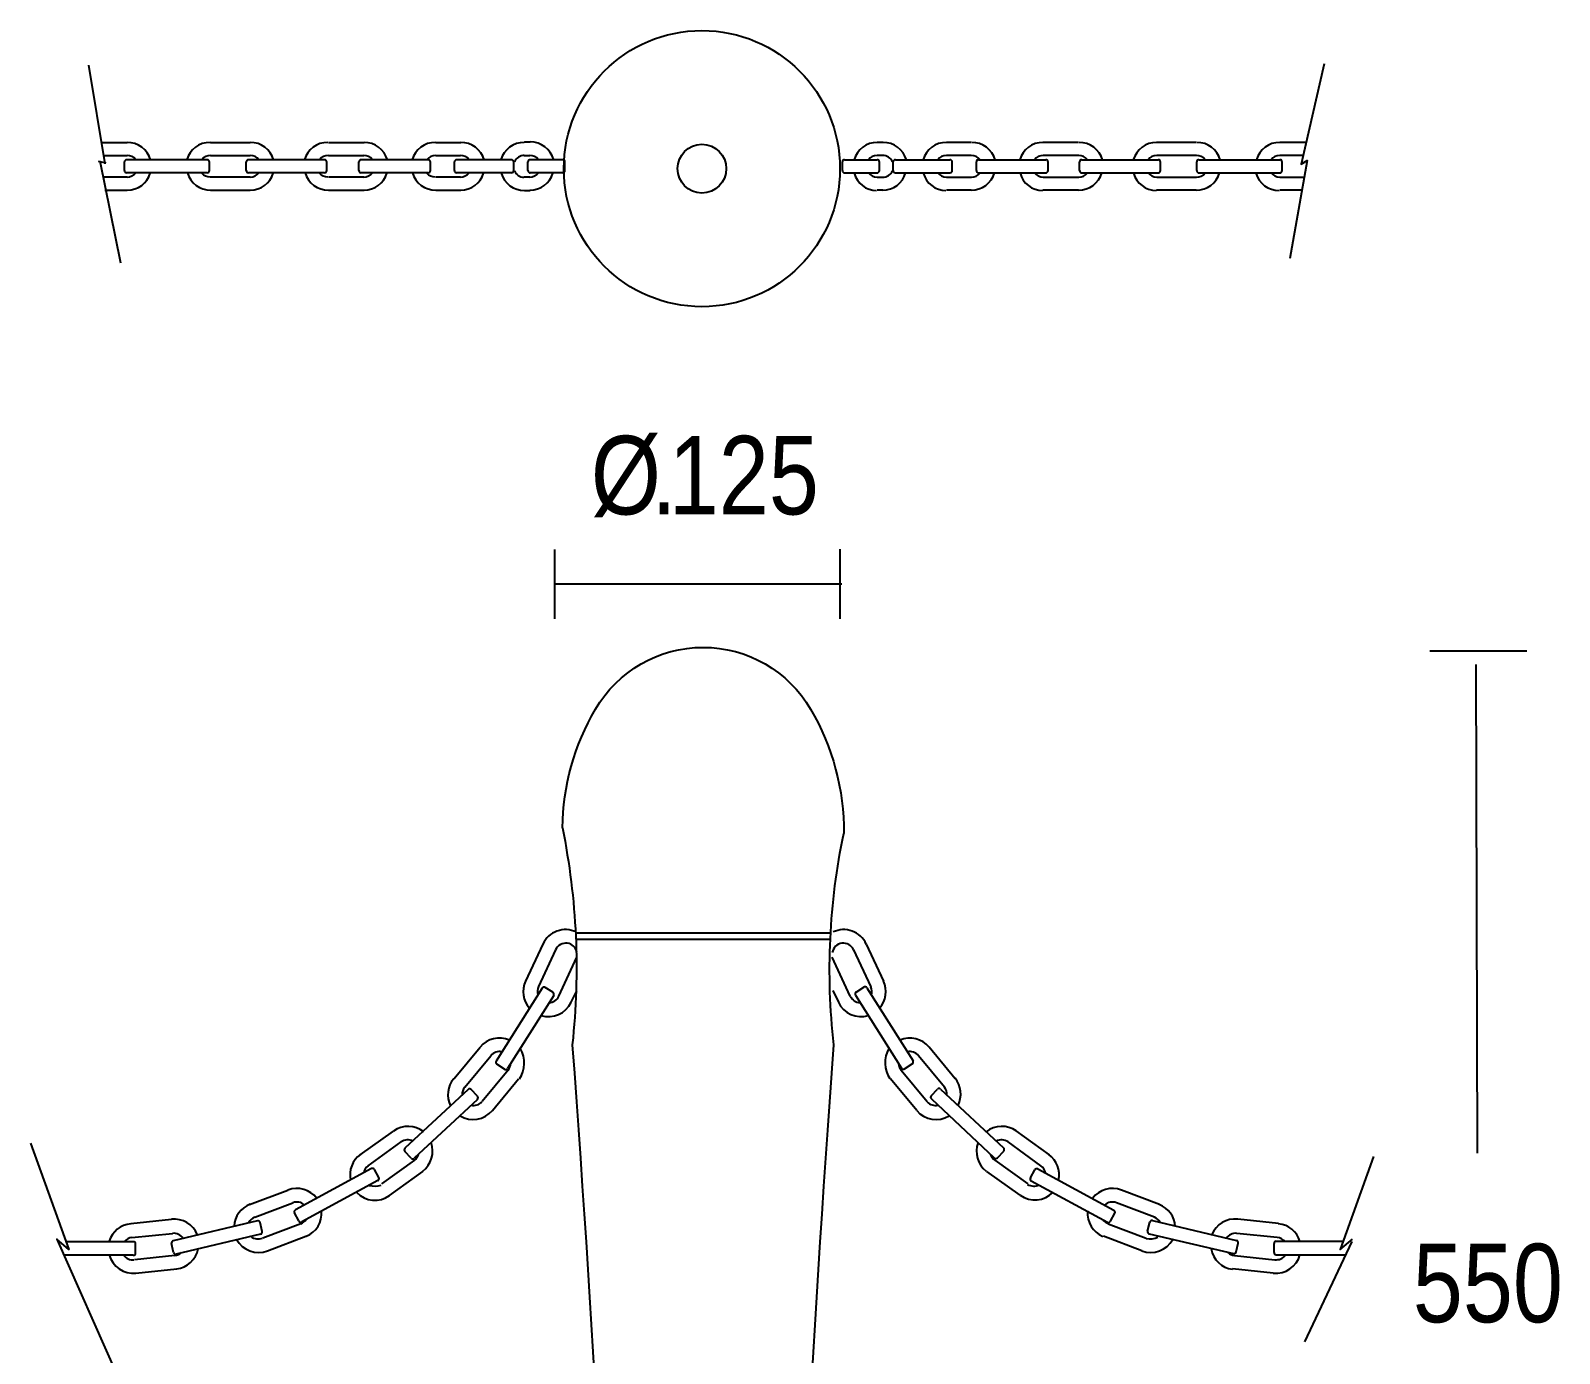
# Model space of a CAD drawing. Extents: x 0 to 152, y 6 to 260.
# Drawn here: x 0.4 to 152.1, y 128.8 to 260.1 of the extents above; entities that cross this region are included whole.
import ezdxf

# ---------------------------------------------------------------- set-up
doc = ezdxf.new("R2010")
doc.units = 0
doc.layers.add('LIVELLO_1', color=160, linetype='Continuous')
doc.styles.add('STD', font='txt')

# ---------------------------------------------------------------- blocks, each defined once
blk = doc.blocks.new('AI9-BLK1')
at = {"layer": 'LIVELLO_1', "color": 7}
for p, q in [((-69.79, 124.8), (-68.18, 115.01)), ((-68.53, 117.15), (-65.96, 117.15)), ((-57.68, 117.15), (-53.75, 117.15)), ((-45.99, 117.15), (-42.46, 117.15)), ((-35.33, 117.15), (-32.86, 117.15)), ((-26.52, 117.19), (-25.97, 117.19)), ((9.01, 117.15), (8.46, 117.15)), ((17.79, 117.15), (15.33, 117.15)), ((28.44, 117.15), (24.92, 117.15)), ((40.13, 117.15), (36.2, 117.15)), ((50.98, 117.15), (48.41, 117.15)), ((-68.67, 115.33), (-66.62, 105.18)), ((-68.3, 115.85), (-65.97, 115.85)), ((-58.02, 115.42), (-66.02, 115.42)), ((-57.69, 115.85), (-53.76, 115.85)), ((-46.37, 115.42), (-53.93, 115.42)), ((-46, 115.85), (-42.49, 115.85)), ((-36.09, 115.42), (-42.74, 115.42)), ((-35.35, 115.85), (-32.89, 115.85)), ((-27.83, 115.42), (-33.27, 115.42)), ((-26.56, 115.85), (-26.01, 115.85)), ((5.23, 115.43), (8.46, 115.43)), ((10.27, 115.42), (15.69, 115.42)), ((18.52, 115.43), (25.2, 115.43)), ((28.76, 115.43), (36.36, 115.43)), ((40.4, 115.43), (48.42, 115.43)), ((50.75, 115.85), (48.42, 115.85)), ((-68.04, 115.09), (-68.81, 115.25)), ((-66.24, 114.34), (-66.24, 115.21)), ((-58.02, 114.13), (-66.02, 114.13)), ((-57.8, 114.34), (-57.8, 115.21)), ((-54.15, 114.34), (-54.15, 115.21)), ((-46.37, 114.13), (-53.93, 114.13)), ((-46.15, 114.34), (-46.15, 115.21)), ((-42.96, 114.34), (-42.96, 115.21)), ((-36.09, 114.13), (-42.74, 114.13)), ((-35.87, 114.34), (-35.87, 115.21)), ((-33.49, 114.34), (-33.49, 115.21)), ((-27.83, 114.13), (-33.27, 114.13)), ((-27.61, 114.34), (-27.61, 115.21)), ((-26.19, 114.34), (-26.19, 115.21)), ((-22.74, 114.12), (-25.97, 114.12)), ((5.01, 114.34), (5.01, 115.21)), ((5.23, 114.12), (8.46, 114.12)), ((8.68, 114.34), (8.68, 115.21)), ((10.05, 114.34), (10.05, 115.21)), ((10.27, 114.13), (15.69, 114.13)), ((15.91, 114.34), (15.91, 115.21)), ((18.31, 114.34), (18.31, 115.21)), ((18.52, 114.12), (25.2, 114.12)), ((25.42, 114.34), (25.42, 115.21)), ((28.54, 114.34), (28.54, 115.21)), ((28.76, 114.12), (36.36, 114.12)), ((36.58, 114.34), (36.58, 115.21)), ((40.18, 114.34), (40.18, 115.21)), ((40.4, 114.12), (48.42, 114.12)), ((48.64, 114.34), (48.64, 115.21)), ((-65.97, 113.7), (-68.42, 113.7)), ((-68.19, 112.4), (-65.96, 112.4)), ((-53.76, 113.7), (-57.69, 113.7)), ((-57.68, 112.4), (-53.75, 112.4)), ((-42.49, 113.7), (-46, 113.7)), ((-45.99, 112.4), (-42.46, 112.4)), ((-32.89, 113.7), (-35.35, 113.7)), ((-35.33, 112.4), (-32.86, 112.4)), ((-26.01, 113.7), (-26.56, 113.7)), ((-26.52, 112.36), (-25.97, 112.36)), ((9.01, 112.4), (8.46, 112.4)), ((17.79, 112.4), (15.33, 112.4)), ((28.44, 112.4), (24.92, 112.4)), ((40.13, 112.4), (36.2, 112.4)), ((50.64, 112.4), (48.41, 112.4)), ((-23.57, 76.75), (-23.57, 69.85)), ((4.77, 76.77), (4.77, 69.87)), ((-23.52, 73.33), (4.97, 73.33)), ((63.3, 66.67), (72.93, 66.67)), ((68.05, 16.82), (67.92, 65.32)), ((-21.51, 38.68), (3.88, 38.68)), ((-21.48, 38.06), (3.85, 38.06)), ((-24.71, 37.58), (-26.43, 33.9)), ((6.12, 37.02), (7.82, 33.35)), ((7.38, 37.58), (9.1, 33.91)), ((5.8, 32.4), (4.01, 36.27)), ((-24.79, 33.2), (-29.36, 25.96)), ((-23.64, 32.48), (-28.22, 25.24)), ((-23.71, 32.8), (-24.47, 33.27)), ((-21.39, 32.94), (-21.93, 31.8)), ((4.07, 32.96), (4.61, 31.81)), ((6.31, 32.51), (10.88, 25.27)), ((6.38, 32.82), (7.14, 33.3)), ((7.45, 33.23), (12.02, 25.99)), ((-33.53, 24.23), (-30.94, 27.36)), ((16.21, 24.22), (13.62, 27.35)), ((-32.46, 23.39), (-29.89, 26.5)), ((-28.16, 25.07), (-30.73, 21.96)), ((-28.53, 25.17), (-29.29, 25.65)), ((11.19, 25.2), (11.95, 25.68)), ((-32.14, 23.15), (-38.4, 17.31)), ((-31.2, 22.49), (-31.82, 23.14)), ((-29.71, 21.07), (-27.12, 24.2)), ((12.39, 21.06), (9.8, 24.19)), ((13.83, 22.53), (14.44, 23.19)), ((14.76, 23.19), (21, 17.35)), ((-31.21, 22.17), (-37.47, 16.32)), ((13.84, 22.21), (20.08, 16.36)), ((-42.83, 16.65), (-39.53, 19.02)), ((25.57, 16.66), (22.27, 19.03)), ((-42.05, 15.58), (-38.77, 17.94)), ((-37.79, 16.33), (-38.41, 16.98)), ((20.4, 16.37), (21.02, 17.03)), ((-41.73, 15.29), (-49.27, 11.2)), ((-41, 14.4), (-41.43, 15.2)), ((-37.46, 16.13), (-40.73, 13.77)), ((24.4, 15.26), (31.95, 11.17)), ((-41.09, 14.1), (-48.62, 10)), ((-39.92, 12.62), (-36.62, 15)), ((22.66, 12.65), (19.36, 15.01)), ((23.67, 14.37), (24.1, 15.16)), ((23.76, 14.07), (31.31, 9.98)), ((-53.81, 11.73), (-50.02, 13.16)), ((36.49, 11.73), (32.7, 13.16)), ((-53.3, 10.48), (-49.52, 11.91)), ((-48.93, 10.1), (-49.36, 10.89)), ((31.61, 10.07), (32.04, 10.86)), ((-65.61, 9.85), (-61.57, 10.27)), ((-53.04, 10.1), (-61.4, 8.13)), ((-52.56, 9.05), (-52.77, 9.93)), ((-48.73, 9.83), (-52.49, 8.39)), ((35.3, 9.09), (35.51, 9.97)), ((35.78, 10.14), (44.13, 8.17)), ((48.29, 9.86), (44.25, 10.28)), ((-65.36, 8.04), (-72.02, 8.04)), ((-65.49, 8.46), (-61.47, 8.87)), ((-65.13, 6.91), (-65.13, 7.81)), ((-61.36, 6.98), (-61.57, 7.85)), ((-52.73, 8.78), (-61.09, 6.81)), ((-52.04, 7.14), (-48.25, 8.58)), ((34.72, 7.14), (30.93, 8.58)), ((35.46, 8.82), (43.82, 6.86)), ((44.09, 7.03), (44.3, 7.9)), ((47.85, 6.96), (47.85, 7.86)), ((48.07, 8.09), (54.73, 8.09)), ((55.56, 8.07), (50.88, -1.89)), ((-65.36, 6.69), (-72.2, 6.69)), ((-61.24, 6.67), (-65.25, 6.25)), ((48.07, 6.74), (54.92, 6.74)), ((-65.09, 4.92), (-61.05, 5.34)), ((47.77, 4.92), (43.72, 5.34))]:
    blk.add_line(p, q, dxfattribs=at)
for points in [[(52.82, 124.94), (50.55, 115), (51.12, 115.34), (49.41, 105.62)], [(-75.55, 17.82), (-71.74, 7.28), (-72.96, 8.29), (-67.01, -5.08)], [(57.73, 16.5), (54.42, 7.28), (55.63, 8.29)]]:
    blk.add_lwpolyline(points, dxfattribs=at)
for radius in [13.7, 2.42]:
    blk.add_circle((-8.93, 114.54), radius, dxfattribs=at)
for points in [[(-63.65, 115.42), (-63.94, 116.44), (-64.89, 117.15), (-65.96, 117.15)], [(-57.74, 117.15), (-58.82, 117.15), (-59.77, 116.44), (-60.06, 115.42)], [(-51.44, 115.42), (-51.73, 116.44), (-52.67, 117.15), (-53.75, 117.15)], [(-46.06, 117.15), (-47.14, 117.15), (-48.08, 116.44), (-48.37, 115.42)], [(-40.14, 115.42), (-40.44, 116.44), (-41.38, 117.15), (-42.46, 117.15)], [(-35.38, 117.15), (-36.45, 117.15), (-37.4, 116.44), (-37.69, 115.42)], [(-30.54, 115.42), (-30.83, 116.44), (-31.78, 117.15), (-32.86, 117.15)], [(-26.56, 117.15), (-27.64, 117.15), (-28.58, 116.44), (-28.88, 115.42)], [(-23.64, 115.43), (-23.94, 116.47), (-24.89, 117.19), (-25.97, 117.19)], [(8.46, 117.15), (7.4, 117.15), (6.46, 116.44), (6.17, 115.42)], [(11.36, 115.42), (11.07, 116.44), (10.12, 117.15), (9.05, 117.15)], [(15.33, 117.15), (14.25, 117.15), (13.31, 116.44), (13.02, 115.42)], [(20.17, 115.42), (19.87, 116.44), (18.93, 117.15), (17.86, 117.15)], [(24.92, 117.15), (23.85, 117.15), (22.9, 116.44), (22.61, 115.42)], [(30.82, 115.42), (30.53, 116.44), (29.58, 117.15), (28.51, 117.15)], [(36.2, 117.15), (35.12, 117.15), (34.18, 116.44), (33.88, 115.42)], [(42.51, 115.42), (42.21, 116.44), (41.27, 117.15), (40.19, 117.15)], [(48.41, 117.15), (47.34, 117.15), (46.39, 116.44), (46.1, 115.42)], [(-65.1, 115.42), (-65.31, 115.69), (-65.63, 115.85), (-65.97, 115.85)], [(-57.69, 115.85), (-58.03, 115.85), (-58.35, 115.69), (-58.56, 115.42)], [(-52.89, 115.42), (-53.1, 115.69), (-53.42, 115.85), (-53.76, 115.85)], [(-46, 115.85), (-46.35, 115.85), (-46.67, 115.69), (-46.87, 115.42)], [(-41.62, 115.42), (-41.82, 115.69), (-42.15, 115.85), (-42.49, 115.85)], [(-35.35, 115.85), (-35.69, 115.85), (-36.01, 115.69), (-36.22, 115.42)], [(-32.03, 115.42), (-32.23, 115.69), (-32.55, 115.85), (-32.89, 115.85)], [(-26.56, 115.85), (-26.98, 115.85), (-27.37, 115.6), (-27.54, 115.21)], [(-25.15, 115.42), (-25.35, 115.69), (-25.67, 115.85), (-26.01, 115.85)], [(8.46, 115.85), (8.12, 115.85), (7.8, 115.69), (7.6, 115.42)], [(15.35, 115.85), (15, 115.85), (14.68, 115.69), (14.48, 115.42)], [(24.94, 115.85), (24.6, 115.85), (24.28, 115.69), (24.07, 115.42)], [(36.22, 115.85), (35.87, 115.85), (35.55, 115.69), (35.35, 115.42)], [(48.42, 115.85), (48.08, 115.85), (47.76, 115.69), (47.55, 115.42)], [(-65.97, 113.7), (-65.63, 113.7), (-65.31, 113.86), (-65.1, 114.13)], [(-65.96, 112.4), (-64.9, 112.4), (-63.96, 113.1), (-63.67, 114.1)], [(-59.99, 114.13), (-59.69, 113.1), (-58.75, 112.4), (-57.68, 112.4)], [(-58.57, 114.08), (-58.38, 113.86), (-58.06, 113.73), (-57.73, 113.73)], [(-53.76, 113.7), (-53.42, 113.7), (-53.1, 113.86), (-52.89, 114.13)], [(-53.75, 112.4), (-52.69, 112.4), (-51.76, 113.1), (-51.47, 114.1)], [(-48.3, 114.13), (-48.01, 113.1), (-47.06, 112.4), (-45.99, 112.4)], [(-46.89, 114.08), (-46.69, 113.86), (-46.38, 113.73), (-46.04, 113.73)], [(-42.49, 113.7), (-42.15, 113.7), (-41.82, 113.86), (-41.62, 114.13)], [(-42.47, 112.4), (-41.41, 112.4), (-40.48, 113.1), (-40.19, 114.1)], [(-37.65, 114.13), (-37.36, 113.1), (-36.41, 112.4), (-35.33, 112.4)], [(-36.23, 114.08), (-36.03, 113.86), (-35.72, 113.73), (-35.39, 113.73)], [(-32.89, 113.7), (-32.55, 113.7), (-32.23, 113.86), (-32.03, 114.13)], [(-32.88, 112.4), (-31.82, 112.4), (-30.88, 113.1), (-30.6, 114.1)], [(-28.85, 114.12), (-28.55, 113.08), (-27.6, 112.36), (-26.52, 112.36)], [(-27.54, 114.32), (-27.38, 113.94), (-27, 113.7), (-26.59, 113.7)], [(-26.01, 113.7), (-25.67, 113.7), (-25.35, 113.86), (-25.15, 114.13)], [(-26, 112.4), (-24.94, 112.4), (-24.01, 113.1), (-23.72, 114.1)], [(6.17, 114.11), (6.46, 113.08), (7.37, 112.37), (8.41, 112.37)], [(9.01, 113.7), (9.44, 113.7), (9.82, 113.94), (9.99, 114.32)], [(9.01, 112.4), (10.07, 112.4), (11.01, 113.1), (11.29, 114.13)], [(13.04, 114.11), (13.33, 113.08), (14.25, 112.37), (15.29, 112.37)], [(17.79, 112.4), (18.86, 112.4), (19.8, 113.1), (20.1, 114.13)], [(17.81, 113.7), (18.15, 113.7), (18.47, 113.85), (18.67, 114.11)], [(22.64, 114.11), (22.92, 113.08), (23.84, 112.37), (24.88, 112.37)], [(28.44, 112.4), (29.52, 112.4), (30.46, 113.1), (30.75, 114.13)], [(28.47, 113.7), (28.8, 113.7), (29.12, 113.85), (29.32, 114.11)], [(33.91, 114.11), (34.2, 113.08), (35.11, 112.37), (36.16, 112.37)], [(40.13, 112.4), (41.2, 112.4), (42.14, 113.1), (42.44, 114.13)], [(40.15, 113.7), (40.49, 113.7), (40.81, 113.85), (41.01, 114.11)], [(46.05, 114.12), (46.34, 113.08), (47.29, 112.36), (48.37, 112.36)], [(-22.77, 49.12), (-22.71, 53.26), (-21.58, 57.31), (-19.49, 60.89)], [(1.86, 60.89), (4.05, 57.15), (5.18, 52.9), (5.15, 48.56)], [(-22.77, 49.12), (-21.34, 42.01), (-21.01, 34.8), (-21.79, 27.59)], [(4.17, 27.58), (3.37, 34.6), (3.7, 41.65), (5.15, 48.56)], [(-26.43, 33.9), (-26.84, 33), (-26.69, 31.95), (-26.05, 31.21)], [(8.71, 31.22), (9.36, 31.96), (9.51, 33.01), (9.1, 33.91)], [(-25.15, 33.37), (-25.27, 33.1), (-25.28, 32.8), (-25.19, 32.53)], [(5.8, 32.4), (5.97, 32.02), (6.34, 31.77), (6.76, 31.75)], [(7.87, 32.51), (7.96, 32.79), (7.95, 33.09), (7.82, 33.35)], [(-24.9, 30.49), (-23.71, 30.12), (-22.43, 30.68), (-21.91, 31.81)], [(4.61, 31.81), (5.13, 30.68), (6.41, 30.12), (7.59, 30.48)], [(-28.04, 28.05), (-29.05, 28.49), (-30.24, 28.21), (-30.94, 27.36)], [(-21.79, 27.59), (-19.56, -2.71), (-18.06, -30.58), (-17.21, -58.61)], [(-0.37, -58.62), (0.48, -30.55), (1.93, -2.75), (4.17, 27.59)], [(13.62, 27.35), (12.92, 28.2), (11.74, 28.48), (10.72, 28.04)], [(-28.78, 26.88), (-29.19, 26.97), (-29.62, 26.83), (-29.89, 26.5)], [(-27.04, 24.21), (-26.45, 25.06), (-26.41, 26.28), (-26.93, 27.19)], [(9.62, 27.21), (9.08, 26.29), (9.13, 25.08), (9.73, 24.23)], [(12.57, 26.5), (12.3, 26.83), (11.87, 26.97), (11.45, 26.88)], [(-28.16, 25.07), (-28.01, 25.26), (-27.92, 25.49), (-27.91, 25.73)], [(-33.56, 24.22), (-34.19, 23.47), (-34.31, 22.41), (-33.87, 21.53)], [(-32.46, 23.39), (-32.64, 23.17), (-32.73, 22.88), (-32.71, 22.59)], [(16.49, 21.57), (16.93, 22.45), (16.81, 23.51), (16.19, 24.27)], [(-31.84, 21.58), (-31.44, 21.5), (-31.02, 21.64), (-30.76, 21.94)], [(13.43, 21.92), (13.69, 21.64), (14.09, 21.5), (14.49, 21.58)], [(-32.92, 20.54), (-31.87, 19.89), (-30.5, 20.12), (-29.71, 21.07)], [(12.39, 21.06), (13.18, 20.11), (14.55, 19.88), (15.6, 20.54)], [(-36.54, 18.96), (-37.41, 19.64), (-38.63, 19.67), (-39.53, 19.02)], [(-37.6, 18.03), (-37.97, 18.22), (-38.43, 18.19), (-38.77, 17.94)], [(22.27, 19.03), (21.37, 19.67), (20.15, 19.64), (19.28, 18.96)], [(21.45, 17.94), (21.11, 18.19), (20.65, 18.22), (20.27, 18.03)], [(-37.46, 16.13), (-37.26, 16.27), (-37.12, 16.47), (-37.05, 16.7)], [(-36.61, 15.05), (-35.78, 15.7), (-35.44, 16.85), (-35.79, 17.88)], [(18.47, 17.88), (18.12, 16.85), (18.45, 15.69), (19.28, 15.04)], [(-42.82, 16.69), (-43.62, 16.11), (-44, 15.12), (-43.8, 14.16)], [(-42.05, 15.58), (-42.28, 15.41), (-42.44, 15.16), (-42.49, 14.88)], [(26.47, 14.16), (26.68, 15.12), (26.29, 16.11), (25.5, 16.68)], [(23.39, 13.71), (23.74, 13.54), (24.18, 13.52), (24.56, 13.64)], [(-47.15, 12.34), (-47.81, 13.22), (-48.98, 13.55), (-50.02, 13.16)], [(-43.17, 12.92), (-42.32, 12.03), (-40.93, 11.9), (-39.92, 12.62)], [(-41.96, 13.61), (-41.58, 13.54), (-41.11, 13.55), (-40.77, 13.65)], [(22.66, 12.65), (23.67, 11.93), (25.06, 12.06), (25.92, 12.95)], [(32.7, 13.16), (31.67, 13.55), (30.5, 13.22), (29.83, 12.34)], [(-53.76, 11.76), (-54.67, 11.41), (-55.3, 10.56), (-55.36, 9.58)], [(-48.36, 11.68), (-48.68, 11.97), (-49.13, 12.06), (-49.52, 11.91)], [(-48.2, 8.6), (-47.2, 8.98), (-46.58, 9.99), (-46.67, 11.08)], [(29.35, 11.09), (29.26, 9.99), (29.87, 8.96), (30.85, 8.57)], [(32.2, 11.91), (31.8, 12.06), (31.35, 11.97), (31.04, 11.68)], [(38.05, 9.55), (37.99, 10.53), (37.37, 11.38), (36.45, 11.73)], [(-65.61, 9.83), (-66.62, 9.72), (-67.45, 9.04), (-67.74, 8.08)], [(-59.01, 8.74), (-59.42, 9.76), (-60.47, 10.39), (-61.57, 10.27)], [(-53.3, 10.48), (-53.57, 10.37), (-53.78, 10.18), (-53.91, 9.91)], [(-48.73, 9.83), (-48.5, 9.91), (-48.31, 10.06), (-48.19, 10.26)], [(44.25, 10.28), (43.14, 10.4), (42.09, 9.77), (41.68, 8.74)], [(50.41, 8.08), (50.13, 9.04), (49.29, 9.72), (48.29, 9.83)], [(-65.49, 8.46), (-65.79, 8.43), (-66.06, 8.28), (-66.25, 8.04)], [(-60.41, 8.37), (-60.63, 8.72), (-61.05, 8.92), (-61.47, 8.87)], [(-55.11, 8.27), (-54.51, 7.18), (-53.2, 6.7), (-52.04, 7.14)], [(-53.67, 8.54), (-53.36, 8.32), (-52.92, 8.26), (-52.53, 8.38)], [(34.72, 7.14), (35.89, 6.7), (37.2, 7.18), (37.79, 8.27)], [(35.16, 8.36), (35.55, 8.28), (36, 8.32), (36.32, 8.48)], [(44.15, 8.87), (43.73, 8.92), (43.32, 8.72), (43.09, 8.37)], [(-67.75, 6.74), (-67.43, 5.56), (-66.3, 4.79), (-65.09, 4.92)], [(-66.29, 6.68), (-66.07, 6.37), (-65.69, 6.21), (-65.29, 6.25)], [(-61.24, 6.67), (-60.99, 6.69), (-60.76, 6.8), (-60.59, 6.96)], [(-61.07, 5.34), (-59.99, 5.46), (-59.12, 6.27), (-58.93, 7.34)], [(41.61, 7.34), (41.79, 6.26), (42.65, 5.43), (43.71, 5.31)], [(47.77, 4.92), (48.98, 4.79), (50.1, 5.56), (50.42, 6.74)], [(47.95, 6.25), (48.34, 6.21), (48.73, 6.38), (48.96, 6.69)]]:
    blk.add_open_spline(points, degree=3, dxfattribs=at)
for points, knots in [([(-66.02, 115.42), (-66.08, 115.42), (-66.13, 115.4), (-66.17, 115.36), (-66.22, 115.32), (-66.24, 115.26), (-66.24, 115.21)], [0, 0, 0, 0, 1, 1, 1, 2, 2, 2, 2]), ([(-57.8, 115.21), (-57.8, 115.26), (-57.82, 115.32), (-57.86, 115.36), (-57.9, 115.4), (-57.96, 115.42), (-58.02, 115.42)], [0, 0, 0, 0, 1, 1, 1, 2, 2, 2, 2]), ([(-53.93, 115.42), (-53.99, 115.42), (-54.04, 115.4), (-54.08, 115.36), (-54.12, 115.32), (-54.15, 115.26), (-54.15, 115.21)], [0, 0, 0, 0, 1, 1, 1, 2, 2, 2, 2]), ([(-46.15, 115.21), (-46.15, 115.26), (-46.18, 115.32), (-46.22, 115.36), (-46.26, 115.4), (-46.31, 115.42), (-46.37, 115.42)], [0, 0, 0, 0, 1, 1, 1, 2, 2, 2, 2]), ([(-42.74, 115.42), (-42.8, 115.42), (-42.86, 115.4), (-42.9, 115.36), (-42.94, 115.32), (-42.96, 115.26), (-42.96, 115.21)], [0, 0, 0, 0, 1, 1, 1, 2, 2, 2, 2]), ([(-35.87, 115.21), (-35.87, 115.26), (-35.89, 115.32), (-35.93, 115.36), (-35.97, 115.4), (-36.03, 115.42), (-36.09, 115.42)], [0, 0, 0, 0, 1, 1, 1, 2, 2, 2, 2]), ([(-33.27, 115.42), (-33.33, 115.42), (-33.38, 115.4), (-33.43, 115.36), (-33.47, 115.32), (-33.49, 115.26), (-33.49, 115.21)], [0, 0, 0, 0, 1, 1, 1, 2, 2, 2, 2]), ([(-27.61, 115.21), (-27.61, 115.26), (-27.63, 115.32), (-27.67, 115.36), (-27.71, 115.4), (-27.77, 115.42), (-27.83, 115.42)], [0, 0, 0, 0, 1, 1, 1, 2, 2, 2, 2]), ([(-22.74, 115.43), (-22.74, 115.43), (-25.97, 115.43), (-25.97, 115.43), (-26.02, 115.43), (-26.08, 115.41), (-26.12, 115.37), (-26.16, 115.32), (-26.19, 115.27), (-26.19, 115.21)], [0, 0, 0, 0, 1, 1, 1, 2, 2, 2, 3, 3, 3, 3]), ([(-22.52, 115.21), (-22.52, 115.27), (-22.54, 115.32), (-22.59, 115.37), (-22.63, 115.41), (-22.68, 115.43), (-22.74, 115.43)], [0, 0, 0, 0, 1, 1, 1, 2, 2, 2, 2]), ([(5.23, 115.43), (5.17, 115.43), (5.12, 115.41), (5.08, 115.37), (5.03, 115.32), (5.01, 115.27), (5.01, 115.21)], [0, 0, 0, 0, 1, 1, 1, 2, 2, 2, 2]), ([(9.99, 115.21), (9.82, 115.6), (9.44, 115.85), (9.01, 115.85), (9.01, 115.85), (8.46, 115.85), (8.46, 115.85)], [0, 0, 0, 0, 1, 1, 1, 2, 2, 2, 2]), ([(8.68, 115.21), (8.68, 115.27), (8.65, 115.32), (8.61, 115.37), (8.57, 115.41), (8.52, 115.43), (8.46, 115.43)], [0, 0, 0, 0, 1, 1, 1, 2, 2, 2, 2]), ([(10.27, 115.42), (10.21, 115.42), (10.15, 115.4), (10.11, 115.36), (10.07, 115.32), (10.05, 115.26), (10.05, 115.21)], [0, 0, 0, 0, 1, 1, 1, 2, 2, 2, 2]), ([(18.67, 115.42), (18.47, 115.69), (18.15, 115.85), (17.8, 115.85), (17.8, 115.85), (15.35, 115.85), (15.35, 115.85)], [0, 0, 0, 0, 1, 1, 1, 2, 2, 2, 2]), ([(15.91, 115.21), (15.91, 115.26), (15.89, 115.32), (15.85, 115.36), (15.81, 115.4), (15.75, 115.42), (15.69, 115.42)], [0, 0, 0, 0, 1, 1, 1, 2, 2, 2, 2]), ([(18.52, 115.43), (18.47, 115.43), (18.41, 115.41), (18.37, 115.37), (18.33, 115.32), (18.31, 115.27), (18.31, 115.21)], [0, 0, 0, 0, 1, 1, 1, 2, 2, 2, 2]), ([(29.33, 115.42), (29.12, 115.69), (28.8, 115.85), (28.46, 115.85), (28.46, 115.85), (24.94, 115.85), (24.94, 115.85)], [0, 0, 0, 0, 1, 1, 1, 2, 2, 2, 2]), ([(25.42, 115.21), (25.42, 115.27), (25.39, 115.32), (25.35, 115.37), (25.31, 115.41), (25.26, 115.43), (25.2, 115.43)], [0, 0, 0, 0, 1, 1, 1, 2, 2, 2, 2]), ([(28.76, 115.43), (28.7, 115.43), (28.65, 115.41), (28.61, 115.37), (28.57, 115.32), (28.54, 115.27), (28.54, 115.21)], [0, 0, 0, 0, 1, 1, 1, 2, 2, 2, 2]), ([(41.01, 115.42), (40.81, 115.69), (40.48, 115.85), (40.14, 115.85), (40.14, 115.85), (36.22, 115.85), (36.22, 115.85)], [0, 0, 0, 0, 1, 1, 1, 2, 2, 2, 2]), ([(36.58, 115.21), (36.58, 115.27), (36.56, 115.32), (36.51, 115.37), (36.47, 115.41), (36.42, 115.43), (36.36, 115.43)], [0, 0, 0, 0, 1, 1, 1, 2, 2, 2, 2]), ([(40.4, 115.43), (40.34, 115.43), (40.29, 115.41), (40.24, 115.37), (40.2, 115.32), (40.18, 115.27), (40.18, 115.21)], [0, 0, 0, 0, 1, 1, 1, 2, 2, 2, 2]), ([(48.64, 115.21), (48.64, 115.27), (48.62, 115.32), (48.58, 115.37), (48.54, 115.41), (48.48, 115.43), (48.42, 115.43)], [0, 0, 0, 0, 1, 1, 1, 2, 2, 2, 2]), ([(-66.24, 114.34), (-66.24, 114.28), (-66.22, 114.23), (-66.17, 114.19), (-66.13, 114.15), (-66.08, 114.13), (-66.02, 114.13)], [0, 0, 0, 0, 1, 1, 1, 2, 2, 2, 2]), ([(-58.02, 114.13), (-57.96, 114.13), (-57.9, 114.15), (-57.86, 114.19), (-57.82, 114.23), (-57.8, 114.28), (-57.8, 114.34)], [0, 0, 0, 0, 1, 1, 1, 2, 2, 2, 2]), ([(-54.15, 114.34), (-54.15, 114.28), (-54.12, 114.23), (-54.08, 114.19), (-54.04, 114.15), (-53.99, 114.13), (-53.93, 114.13)], [0, 0, 0, 0, 1, 1, 1, 2, 2, 2, 2]), ([(-46.37, 114.13), (-46.31, 114.13), (-46.26, 114.15), (-46.22, 114.19), (-46.18, 114.23), (-46.15, 114.28), (-46.15, 114.34)], [0, 0, 0, 0, 1, 1, 1, 2, 2, 2, 2]), ([(-42.96, 114.34), (-42.96, 114.28), (-42.94, 114.23), (-42.9, 114.19), (-42.86, 114.15), (-42.8, 114.13), (-42.74, 114.13)], [0, 0, 0, 0, 1, 1, 1, 2, 2, 2, 2]), ([(-36.09, 114.13), (-36.03, 114.13), (-35.97, 114.15), (-35.93, 114.19), (-35.89, 114.23), (-35.87, 114.28), (-35.87, 114.34)], [0, 0, 0, 0, 1, 1, 1, 2, 2, 2, 2]), ([(-33.49, 114.34), (-33.49, 114.28), (-33.47, 114.23), (-33.43, 114.19), (-33.38, 114.15), (-33.33, 114.13), (-33.27, 114.13)], [0, 0, 0, 0, 1, 1, 1, 2, 2, 2, 2]), ([(-27.83, 114.13), (-27.77, 114.13), (-27.71, 114.15), (-27.67, 114.19), (-27.63, 114.23), (-27.61, 114.28), (-27.61, 114.34)], [0, 0, 0, 0, 1, 1, 1, 2, 2, 2, 2]), ([(-26.19, 114.34), (-26.19, 114.28), (-26.16, 114.22), (-26.12, 114.18), (-26.08, 114.14), (-26.02, 114.12), (-25.97, 114.12)], [0, 0, 0, 0, 1, 1, 1, 2, 2, 2, 2]), ([(-22.74, 114.12), (-22.68, 114.12), (-22.63, 114.14), (-22.59, 114.18), (-22.54, 114.22), (-22.52, 114.28), (-22.52, 114.34), (-22.52, 114.34), (-22.52, 115.21), (-22.52, 115.21)], [0, 0, 0, 0, 1, 1, 1, 2, 2, 2, 3, 3, 3, 3]), ([(5.01, 114.34), (5.01, 114.28), (5.03, 114.22), (5.08, 114.18), (5.12, 114.14), (5.17, 114.12), (5.23, 114.12)], [0, 0, 0, 0, 1, 1, 1, 2, 2, 2, 2]), ([(7.6, 114.13), (7.8, 113.86), (8.12, 113.7), (8.46, 113.7), (8.46, 113.7), (9.01, 113.7), (9.01, 113.7)], [0, 0, 0, 0, 1, 1, 1, 2, 2, 2, 2]), ([(8.46, 114.12), (8.52, 114.12), (8.57, 114.14), (8.61, 114.18), (8.65, 114.22), (8.68, 114.28), (8.68, 114.34)], [0, 0, 0, 0, 1, 1, 1, 2, 2, 2, 2]), ([(10.05, 114.34), (10.05, 114.28), (10.07, 114.23), (10.11, 114.19), (10.15, 114.15), (10.21, 114.13), (10.27, 114.13)], [0, 0, 0, 0, 1, 1, 1, 2, 2, 2, 2]), ([(14.48, 114.13), (14.68, 113.86), (15, 113.7), (15.35, 113.7), (15.35, 113.7), (17.8, 113.7), (17.8, 113.7)], [0, 0, 0, 0, 1, 1, 1, 2, 2, 2, 2]), ([(15.69, 114.13), (15.75, 114.13), (15.81, 114.15), (15.85, 114.19), (15.89, 114.23), (15.91, 114.28), (15.91, 114.34)], [0, 0, 0, 0, 1, 1, 1, 2, 2, 2, 2]), ([(18.31, 114.34), (18.31, 114.28), (18.33, 114.22), (18.37, 114.18), (18.41, 114.14), (18.47, 114.12), (18.52, 114.12)], [0, 0, 0, 0, 1, 1, 1, 2, 2, 2, 2]), ([(24.07, 114.13), (24.28, 113.86), (24.6, 113.7), (24.94, 113.7), (24.94, 113.7), (28.46, 113.7), (28.46, 113.7)], [0, 0, 0, 0, 1, 1, 1, 2, 2, 2, 2]), ([(25.2, 114.12), (25.26, 114.12), (25.31, 114.14), (25.35, 114.18), (25.39, 114.22), (25.42, 114.28), (25.42, 114.34)], [0, 0, 0, 0, 1, 1, 1, 2, 2, 2, 2]), ([(28.54, 114.34), (28.54, 114.28), (28.57, 114.22), (28.61, 114.18), (28.65, 114.14), (28.7, 114.12), (28.76, 114.12)], [0, 0, 0, 0, 1, 1, 1, 2, 2, 2, 2]), ([(35.35, 114.13), (35.55, 113.86), (35.87, 113.7), (36.22, 113.7), (36.22, 113.7), (40.14, 113.7), (40.14, 113.7)], [0, 0, 0, 0, 1, 1, 1, 2, 2, 2, 2]), ([(36.36, 114.12), (36.42, 114.12), (36.47, 114.14), (36.51, 114.18), (36.56, 114.22), (36.58, 114.28), (36.58, 114.34)], [0, 0, 0, 0, 1, 1, 1, 2, 2, 2, 2]), ([(40.18, 114.34), (40.18, 114.28), (40.2, 114.22), (40.24, 114.18), (40.29, 114.14), (40.34, 114.12), (40.4, 114.12)], [0, 0, 0, 0, 1, 1, 1, 2, 2, 2, 2]), ([(47.55, 114.13), (47.76, 113.86), (48.08, 113.7), (48.42, 113.7), (48.42, 113.7), (50.87, 113.7), (50.87, 113.7)], [0, 0, 0, 0, 1, 1, 1, 2, 2, 2, 2]), ([(48.42, 114.12), (48.48, 114.12), (48.54, 114.14), (48.58, 114.18), (48.62, 114.22), (48.64, 114.28), (48.64, 114.34)], [0, 0, 0, 0, 1, 1, 1, 2, 2, 2, 2]), ([(-19.49, 60.89), (-17.27, 64.7), (-13.21, 67.03), (-8.81, 67.03), (-4.42, 67.03), (-0.36, 64.7), (1.86, 60.89)], [0, 0, 0, 0, 1, 1, 1, 2, 2, 2, 2]), ([(-21.41, 38.78), (-22.01, 39.06), (-22.69, 39.09), (-23.31, 38.86), (-23.93, 38.64), (-24.43, 38.18), (-24.71, 37.58)], [0, 0, 0, 0, 1, 1, 1, 2, 2, 2, 2]), ([(7.38, 37.58), (7.1, 38.18), (6.6, 38.64), (5.98, 38.86), (5.37, 39.09), (4.68, 39.06), (4.09, 38.78)], [0, 0, 0, 0, 1, 1, 1, 2, 2, 2, 2]), ([(-21.34, 36.75), (-21.42, 37.23), (-21.8, 37.6), (-22.29, 37.66), (-22.77, 37.73), (-23.24, 37.47), (-23.45, 37.02), (-23.45, 37.02), (-25.15, 33.37), (-25.15, 33.37)], [0, 0, 0, 0, 1, 1, 1, 2, 2, 2, 3, 3, 3, 3]), ([(6.12, 37.02), (5.92, 37.47), (5.45, 37.73), (4.97, 37.66), (4.48, 37.6), (4.1, 37.23), (4.01, 36.74)], [0, 0, 0, 0, 1, 1, 1, 2, 2, 2, 2]), ([(-24.08, 31.77), (-23.67, 31.79), (-23.3, 32.04), (-23.12, 32.42), (-23.12, 32.42), (-21.33, 36.28), (-21.33, 36.28)], [0, 0, 0, 0, 1, 1, 1, 2, 2, 2, 2]), ([(-24.47, 33.27), (-24.52, 33.31), (-24.58, 33.32), (-24.64, 33.3), (-24.7, 33.29), (-24.75, 33.26), (-24.79, 33.2)], [0, 0, 0, 0, 1, 1, 1, 2, 2, 2, 2]), ([(-23.64, 32.48), (-23.61, 32.53), (-23.6, 32.59), (-23.61, 32.65), (-23.63, 32.72), (-23.66, 32.77), (-23.71, 32.8)], [0, 0, 0, 0, 1, 1, 1, 2, 2, 2, 2]), ([(6.38, 32.82), (6.33, 32.79), (6.29, 32.74), (6.28, 32.68), (6.26, 32.62), (6.27, 32.56), (6.31, 32.51)], [0, 0, 0, 0, 1, 1, 1, 2, 2, 2, 2]), ([(7.45, 33.23), (7.42, 33.28), (7.37, 33.31), (7.31, 33.33), (7.25, 33.34), (7.19, 33.33), (7.14, 33.3)], [0, 0, 0, 0, 1, 1, 1, 2, 2, 2, 2]), ([(-29.36, 25.96), (-29.39, 25.91), (-29.4, 25.85), (-29.39, 25.79), (-29.37, 25.74), (-29.34, 25.69), (-29.29, 25.65)], [0, 0, 0, 0, 1, 1, 1, 2, 2, 2, 2]), ([(11.95, 25.68), (12, 25.72), (12.04, 25.76), (12.05, 25.82), (12.06, 25.88), (12.05, 25.94), (12.02, 25.99)], [0, 0, 0, 0, 1, 1, 1, 2, 2, 2, 2]), ([(15.39, 22.59), (15.41, 22.88), (15.32, 23.17), (15.14, 23.39), (15.14, 23.39), (12.57, 26.5), (12.57, 26.5)], [0, 0, 0, 0, 1, 1, 1, 2, 2, 2, 2]), ([(-28.53, 25.17), (-28.48, 25.14), (-28.42, 25.13), (-28.36, 25.14), (-28.3, 25.15), (-28.25, 25.19), (-28.22, 25.24)], [0, 0, 0, 0, 1, 1, 1, 2, 2, 2, 2]), ([(10.59, 25.73), (10.6, 25.49), (10.69, 25.26), (10.84, 25.07), (10.84, 25.07), (13.41, 21.96), (13.41, 21.96)], [0, 0, 0, 0, 1, 1, 1, 2, 2, 2, 2]), ([(10.88, 25.27), (10.91, 25.22), (10.96, 25.18), (11.02, 25.17), (11.08, 25.16), (11.14, 25.16), (11.19, 25.2)], [0, 0, 0, 0, 1, 1, 1, 2, 2, 2, 2]), ([(-31.82, 23.14), (-31.86, 23.19), (-31.91, 23.21), (-31.97, 23.22), (-32.03, 23.22), (-32.09, 23.2), (-32.14, 23.15)], [0, 0, 0, 0, 1, 1, 1, 2, 2, 2, 2]), ([(14.76, 23.19), (14.72, 23.24), (14.66, 23.26), (14.6, 23.26), (14.54, 23.25), (14.48, 23.23), (14.44, 23.19)], [0, 0, 0, 0, 1, 1, 1, 2, 2, 2, 2]), ([(-31.21, 22.17), (-31.17, 22.21), (-31.14, 22.27), (-31.14, 22.32), (-31.14, 22.38), (-31.16, 22.44), (-31.2, 22.49)], [0, 0, 0, 0, 1, 1, 1, 2, 2, 2, 2]), ([(13.83, 22.53), (13.79, 22.48), (13.76, 22.42), (13.76, 22.36), (13.77, 22.31), (13.79, 22.25), (13.84, 22.21)], [0, 0, 0, 0, 1, 1, 1, 2, 2, 2, 2]), ([(-38.4, 17.31), (-38.44, 17.26), (-38.47, 17.21), (-38.47, 17.15), (-38.47, 17.09), (-38.45, 17.03), (-38.41, 16.98)], [0, 0, 0, 0, 1, 1, 1, 2, 2, 2, 2]), ([(19.72, 16.7), (19.79, 16.47), (19.94, 16.27), (20.14, 16.13), (20.14, 16.13), (23.41, 13.77), (23.41, 13.77)], [0, 0, 0, 0, 1, 1, 1, 2, 2, 2, 2]), ([(21.02, 17.03), (21.06, 17.07), (21.08, 17.13), (21.08, 17.19), (21.07, 17.25), (21.05, 17.31), (21, 17.35)], [0, 0, 0, 0, 1, 1, 1, 2, 2, 2, 2]), ([(25.17, 14.88), (25.12, 15.16), (24.95, 15.41), (24.72, 15.58), (24.72, 15.58), (21.45, 17.94), (21.45, 17.94)], [0, 0, 0, 0, 1, 1, 1, 2, 2, 2, 2]), ([(-41.43, 15.2), (-41.46, 15.25), (-41.51, 15.29), (-41.56, 15.3), (-41.62, 15.32), (-41.68, 15.31), (-41.73, 15.29)], [0, 0, 0, 0, 1, 1, 1, 2, 2, 2, 2]), ([(-37.79, 16.33), (-37.75, 16.29), (-37.69, 16.26), (-37.63, 16.26), (-37.57, 16.25), (-37.52, 16.28), (-37.47, 16.32)], [0, 0, 0, 0, 1, 1, 1, 2, 2, 2, 2]), ([(20.08, 16.36), (20.13, 16.32), (20.18, 16.29), (20.24, 16.3), (20.3, 16.3), (20.36, 16.33), (20.4, 16.37)], [0, 0, 0, 0, 1, 1, 1, 2, 2, 2, 2]), ([(24.4, 15.26), (24.35, 15.28), (24.29, 15.29), (24.23, 15.27), (24.17, 15.26), (24.13, 15.22), (24.1, 15.16)], [0, 0, 0, 0, 1, 1, 1, 2, 2, 2, 2]), ([(-41.09, 14.1), (-41.04, 14.13), (-41, 14.17), (-40.98, 14.23), (-40.96, 14.29), (-40.97, 14.35), (-41, 14.4)], [0, 0, 0, 0, 1, 1, 1, 2, 2, 2, 2]), ([(23.67, 14.37), (23.64, 14.32), (23.63, 14.26), (23.65, 14.2), (23.66, 14.14), (23.7, 14.09), (23.76, 14.07)], [0, 0, 0, 0, 1, 1, 1, 2, 2, 2, 2]), ([(-49.27, 11.2), (-49.32, 11.17), (-49.36, 11.12), (-49.38, 11.06), (-49.4, 11), (-49.39, 10.94), (-49.36, 10.89)], [0, 0, 0, 0, 1, 1, 1, 2, 2, 2, 2]), ([(32.04, 10.86), (32.07, 10.91), (32.08, 10.98), (32.06, 11.03), (32.05, 11.09), (32.01, 11.14), (31.95, 11.17)], [0, 0, 0, 0, 1, 1, 1, 2, 2, 2, 2]), ([(36.59, 9.91), (36.46, 10.18), (36.24, 10.37), (35.97, 10.48), (35.97, 10.48), (32.2, 11.91), (32.2, 11.91)], [0, 0, 0, 0, 1, 1, 1, 2, 2, 2, 2]), ([(-52.77, 9.93), (-52.78, 9.99), (-52.82, 10.04), (-52.87, 10.07), (-52.92, 10.1), (-52.98, 10.11), (-53.04, 10.1)], [0, 0, 0, 0, 1, 1, 1, 2, 2, 2, 2]), ([(-48.93, 10.1), (-48.9, 10.04), (-48.85, 10), (-48.8, 9.99), (-48.74, 9.97), (-48.68, 9.98), (-48.62, 10)], [0, 0, 0, 0, 1, 1, 1, 2, 2, 2, 2]), ([(30.86, 10.26), (30.99, 10.06), (31.18, 9.91), (31.4, 9.83), (31.4, 9.83), (35.17, 8.39), (35.17, 8.39)], [0, 0, 0, 0, 1, 1, 1, 2, 2, 2, 2]), ([(31.31, 9.98), (31.36, 9.95), (31.42, 9.94), (31.48, 9.96), (31.53, 9.98), (31.58, 10.01), (31.61, 10.07)], [0, 0, 0, 0, 1, 1, 1, 2, 2, 2, 2]), ([(35.78, 10.14), (35.72, 10.15), (35.66, 10.14), (35.61, 10.11), (35.55, 10.08), (35.52, 10.03), (35.51, 9.97)], [0, 0, 0, 0, 1, 1, 1, 2, 2, 2, 2]), ([(-65.13, 7.81), (-65.13, 7.88), (-65.16, 7.93), (-65.2, 7.98), (-65.24, 8.02), (-65.3, 8.04), (-65.36, 8.04)], [0, 0, 0, 0, 1, 1, 1, 2, 2, 2, 2]), ([(-61.4, 8.13), (-61.46, 8.11), (-61.51, 8.08), (-61.54, 8.02), (-61.57, 7.97), (-61.58, 7.91), (-61.57, 7.85)], [0, 0, 0, 0, 1, 1, 1, 2, 2, 2, 2]), ([(-52.73, 8.78), (-52.67, 8.79), (-52.62, 8.83), (-52.59, 8.88), (-52.56, 8.94), (-52.54, 8.99), (-52.56, 9.05)], [0, 0, 0, 0, 1, 1, 1, 2, 2, 2, 2]), ([(35.3, 9.09), (35.28, 9.03), (35.29, 8.98), (35.32, 8.92), (35.36, 8.87), (35.41, 8.83), (35.46, 8.82)], [0, 0, 0, 0, 1, 1, 1, 2, 2, 2, 2]), ([(44.3, 7.9), (44.32, 7.96), (44.3, 8.02), (44.27, 8.07), (44.24, 8.12), (44.19, 8.16), (44.13, 8.17)], [0, 0, 0, 0, 1, 1, 1, 2, 2, 2, 2]), ([(48.93, 8.04), (48.75, 8.28), (48.47, 8.43), (48.17, 8.46), (48.17, 8.46), (44.15, 8.87), (44.15, 8.87)], [0, 0, 0, 0, 1, 1, 1, 2, 2, 2, 2]), ([(48.07, 8.09), (48.01, 8.09), (47.96, 8.06), (47.91, 8.02), (47.87, 7.98), (47.85, 7.92), (47.85, 7.86)], [0, 0, 0, 0, 1, 1, 1, 2, 2, 2, 2]), ([(-65.36, 6.69), (-65.3, 6.69), (-65.24, 6.71), (-65.2, 6.75), (-65.16, 6.79), (-65.13, 6.85), (-65.13, 6.91)], [0, 0, 0, 0, 1, 1, 1, 2, 2, 2, 2]), ([(-61.36, 6.98), (-61.35, 6.92), (-61.31, 6.87), (-61.26, 6.84), (-61.21, 6.81), (-61.15, 6.79), (-61.09, 6.81)], [0, 0, 0, 0, 1, 1, 1, 2, 2, 2, 2]), ([(43.27, 6.96), (43.45, 6.8), (43.67, 6.69), (43.92, 6.67), (43.92, 6.67), (47.94, 6.25), (47.94, 6.25)], [0, 0, 0, 0, 1, 1, 1, 2, 2, 2, 2]), ([(43.82, 6.86), (43.88, 6.84), (43.94, 6.86), (43.99, 6.89), (44.04, 6.91), (44.08, 6.96), (44.09, 7.03)], [0, 0, 0, 0, 1, 1, 1, 2, 2, 2, 2]), ([(47.85, 6.96), (47.85, 6.9), (47.87, 6.85), (47.91, 6.81), (47.96, 6.76), (48.01, 6.74), (48.07, 6.74)], [0, 0, 0, 0, 1, 1, 1, 2, 2, 2, 2])]:
    blk.add_open_spline(points, degree=3, knots=knots, dxfattribs=at)
at = {"layer": 'LIVELLO_1', "color": 7, "char_height": 7.7978, "attachment_point": 1, "style": 'STD'}
for s, insert in [('\\fArial Narrow|b0|i0;\\H7.7978;\\C7;Ø', (-19.95, 88.02)), ('\\fArial Narrow|b0|i0;\\H7.7978;\\C7;125', (-12.22, 88.02)), ('\\fArial Narrow|b0|i0;\\H7.7978;\\C7;.', (-13.94, 88.02)), ('\\fArial Narrow|b0|i0;\\H7.7978;\\C7;550', (61.62, 7.84))]:
    blk.add_mtext(s, dxfattribs=dict(at, insert=insert))

msp = doc.modelspace()

# ---------------------------------------------------------------- block references
at = {"layer": 'LIVELLO_1', "color": 7}
msp.add_blockref('AI9-BLK1', (75.956432, 131.825545), dxfattribs=at)

doc.saveas('drawing.dxf')
